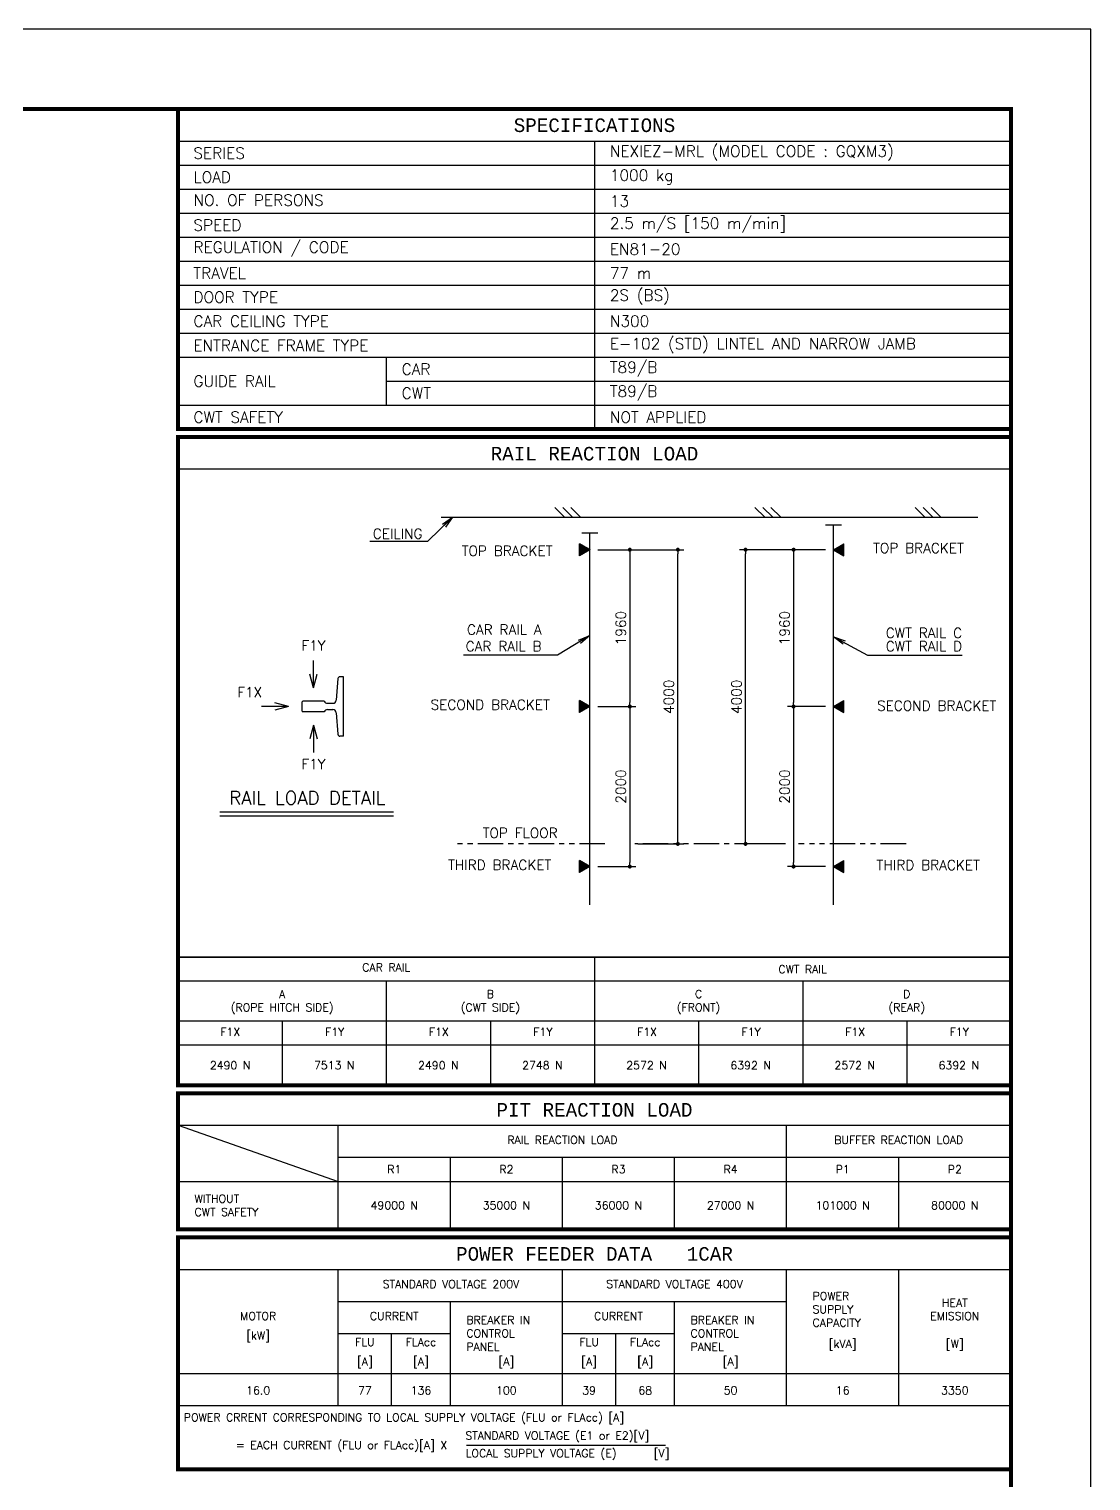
# Model space of a CAD drawing. Header units: millimetres. Extents: x -106996 to 276536, y -21995 to 37993.
# Drawn here: x -27630 to -21000, y -9072 to 0 of the extents above; entities that cross this region are included whole.
import ezdxf
from ezdxf.enums import TextEntityAlignment as Align

# ---------------------------------------------------------------- set-up
doc = ezdxf.new("R2010")
doc.units = ezdxf.units.MM
doc.header["$LTSCALE"] = 100
doc.linetypes.add('PHANTOM2', pattern=[31.75, 15.875, -3.175, 3.175, -3.175, 3.175, -3.175])
doc.layers.get('0').update_dxf_attribs({"color": 3})
for name, color, linetype in [('DIM', 2, 'Continuous'), ('FRAME', 5, 'Continuous'), ('OTHERS', 4, 'Continuous'), ('SPEC', 7, 'Continuous'), ('W-DASHED-LINE', 111, 'PHANTOM2')]:
    doc.layers.add(name, color=color, linetype=linetype)
doc.styles.get("Standard").update_dxf_attribs({"font": 'romans.shx', "bigfont": 'bigfont.shx'})
doc.styles.add('STYLE1', font='monos.ttf')
doc.dimstyles.new('1-50IN', dxfattribs={"dimscale": 25, "dimtxt": 2.5, "dimasz": 1, "dimexe": 1.5, "dimexo": 2, "dimgap": 1, "dimtad": 3, "dimdsep": 46, "dimtxsty": 'Standard', "dimblk1": 'DOT', "dimblk2": 'DOT', "dimsah": 1, "dimcen": 0.09, "dimclrd": 256, "dimclre": 256, "dimclrt": 256, "dimadec": 0, "dimazin": 0, "dimtfac": 1, "dimtmove": 0, "dimatfit": 3, "dimldrblk": 'DOT', "dimfxl": 0, "dimtolj": 1, "dimtzin": 0, "dimarcsym": 0})
doc.dimstyles.new('1-50IN-ARROW', dxfattribs={"dimscale": 25, "dimtxt": 2.5, "dimasz": 3, "dimexe": 1.5, "dimexo": 2, "dimgap": 1, "dimtad": 3, "dimdsep": 46, "dimtxsty": 'Standard', "dimblk1": 'OPEN', "dimblk2": 'OPEN', "dimsah": 1, "dimcen": 0.09, "dimclrd": 256, "dimclre": 256, "dimclrt": 256, "dimadec": 0, "dimazin": 0, "dimtfac": 1, "dimtmove": 0, "dimatfit": 3, "dimldrblk": 'OPEN', "dimfxl": 0, "dimtolj": 1, "dimtzin": 0, "dimarcsym": 0})
doc.dimstyles.new('BRACKET LOAD', dxfattribs={"dimscale": 25, "dimtxt": 2.5, "dimasz": 1, "dimexe": 1.5, "dimexo": 2, "dimgap": 1, "dimtad": 3, "dimlfac": 2, "dimdsep": 46, "dimtxsty": 'Standard', "dimblk1": 'DOT', "dimblk2": 'DOT', "dimsah": 1, "dimcen": 0.09, "dimclrd": 256, "dimclre": 256, "dimclrt": 256, "dimadec": 0, "dimazin": 0, "dimtfac": 1, "dimtmove": 0, "dimatfit": 3, "dimldrblk": 'DOT', "dimfxl": 0, "dimtolj": 1, "dimtzin": 0, "dimarcsym": 0})

# ---------------------------------------------------------------- blocks, each defined once
blk = doc.blocks.new('_OPEN')
at = {"color": 0, "linetype": 'ByBlock'}
for p, q in [((-1, 0.17), (0, 0)), ((0, 0), (-1, -0.17)), ((0, 0), (-1, 0))]:
    blk.add_line(p, q, dxfattribs=at)
blk = doc.blocks.new('_DOT')
at = {"color": 0, "linetype": 'ByBlock'}
blk.add_line((-0.5, 0), (-1, 0), dxfattribs=at)
at = {"color": 0, "linetype": 'ByBlock', "const_width": 0.5}
blk.add_lwpolyline([(-0.25, 0, 1), (0.25, 0, 1)], format="xyb", close=True, dxfattribs=at)
blk = doc.blocks.new('*D569')
at = {"layer": 'DEFPOINTS', "color": 0, "transparency": 16777216}
for p in [(-24129.3, -4233.3), (-24129.4, -5233.3), (-23879.3, -5233.3)]:
    blk.add_point(p, dxfattribs=at)
at = {"layer": 'DIM', "lineweight": -2, "transparency": 16777216}
for p, q in [((-24079.3, -4233.3), (-23841.8, -4233.3)), ((-23879.3, -4258.3), (-23879.3, -5208.3)), ((-24079.4, -5233.3), (-23841.8, -5233.3))]:
    blk.add_line(p, q, dxfattribs=at)
at = {"layer": 'DIM', "lineweight": -2, "transparency": 16777216, "xscale": 25, "yscale": 25, "zscale": 25}
for p, rotation in [((-23879.3, -4233.3), 90), ((-23879.3, -5233.3), 270)]:
    blk.add_blockref('_DOT', p, dxfattribs=dict(at, rotation=rotation))
at = {"layer": 'DIM', "transparency": 16777216, "insert": (-23935.6, -4733.3), "char_height": 62.5, "attachment_point": 5, "rotation": 90}
blk.add_mtext('\\A1;2000', dxfattribs=at)
blk = doc.blocks.new('*D570')
at = {"layer": 'DEFPOINTS', "color": 0, "transparency": 16777216}
for p in [(-22606.7, -4233.3), (-22856.7, -5233.3), (-22606.7, -5233.3)]:
    blk.add_point(p, dxfattribs=at)
at = {"layer": 'DIM', "lineweight": -2, "transparency": 16777216}
for p, q in [((-22656.7, -4233.3), (-22894.2, -4233.3)), ((-22856.7, -4258.3), (-22856.7, -5208.3)), ((-22656.7, -5233.3), (-22894.2, -5233.3))]:
    blk.add_line(p, q, dxfattribs=at)
at = {"layer": 'DIM', "lineweight": -2, "transparency": 16777216, "xscale": 25, "yscale": 25, "zscale": 25}
for p, rotation in [((-22856.7, -4233.3), 90), ((-22856.7, -5233.3), 270)]:
    blk.add_blockref('_DOT', p, dxfattribs=dict(at, rotation=rotation))
at = {"layer": 'DIM', "transparency": 16777216, "insert": (-22913, -4733.3), "char_height": 62.5, "attachment_point": 5, "rotation": 90}
blk.add_mtext('\\A1;2000', dxfattribs=at)
blk = doc.blocks.new('*D571')
at = {"layer": 'DEFPOINTS', "color": 0, "transparency": 16777216}
for p in [(-24129.3, -3253.3), (-24129.3, -4233.3), (-23879.3, -4233.3)]:
    blk.add_point(p, dxfattribs=at)
at = {"layer": 'DIM', "lineweight": -2, "transparency": 16777216}
for p, q in [((-24079.3, -3253.3), (-23841.8, -3253.3)), ((-23879.3, -3278.3), (-23879.3, -4208.3)), ((-24079.3, -4233.3), (-23841.8, -4233.3))]:
    blk.add_line(p, q, dxfattribs=at)
at = {"layer": 'DIM', "lineweight": -2, "transparency": 16777216, "xscale": 25, "yscale": 25, "zscale": 25}
for p, rotation in [((-23879.3, -3253.3), 90), ((-23879.3, -4233.3), 270)]:
    blk.add_blockref('_DOT', p, dxfattribs=dict(at, rotation=rotation))
at = {"layer": 'DIM', "transparency": 16777216, "insert": (-23935.5, -3743.3), "char_height": 62.5, "attachment_point": 5, "rotation": 90}
blk.add_mtext('\\A1;1960', dxfattribs=at)
blk = doc.blocks.new('*D572')
at = {"layer": 'DEFPOINTS', "color": 0, "transparency": 16777216}
for p in [(-22606.7, -3253.3), (-22856.7, -4233.3), (-22606.7, -4233.3)]:
    blk.add_point(p, dxfattribs=at)
at = {"layer": 'DIM', "lineweight": -2, "transparency": 16777216}
for p, q in [((-22656.7, -3253.3), (-22894.2, -3253.3)), ((-22856.7, -3278.3), (-22856.7, -4208.3)), ((-22656.7, -4233.3), (-22894.2, -4233.3))]:
    blk.add_line(p, q, dxfattribs=at)
at = {"layer": 'DIM', "lineweight": -2, "transparency": 16777216, "xscale": 25, "yscale": 25, "zscale": 25}
for p, rotation in [((-22856.7, -3253.3), 90), ((-22856.7, -4233.3), 270)]:
    blk.add_blockref('_DOT', p, dxfattribs=dict(at, rotation=rotation))
at = {"layer": 'DIM', "transparency": 16777216, "insert": (-22913, -3743.3), "char_height": 62.5, "attachment_point": 5, "rotation": 90}
blk.add_mtext('\\A1;1960', dxfattribs=at)
blk = doc.blocks.new('*D567')
at = {"layer": 'DEFPOINTS', "color": 0, "transparency": 16777216}
for p in [(-24129.3, -3253.3), (-23579.3, -3253.3), (-23879.3, -5091.7)]:
    blk.add_point(p, dxfattribs=at)
at = {"layer": 'DIM', "lineweight": -2, "transparency": 16777216}
for p, q in [((-24079.3, -3253.3), (-23541.8, -3253.3)), ((-23579.3, -5066.7), (-23579.3, -3278.3)), ((-23829.3, -5091.7), (-23541.8, -5091.7))]:
    blk.add_line(p, q, dxfattribs=at)
at = {"layer": 'DIM', "lineweight": -2, "transparency": 16777216, "xscale": 25, "yscale": 25, "zscale": 25}
for p, rotation in [((-23579.3, -3253.3), 90), ((-23579.3, -5091.7), 270)]:
    blk.add_blockref('_DOT', p, dxfattribs=dict(at, rotation=rotation))
at = {"layer": 'DIM', "transparency": 16777216, "insert": (-23635.6, -4172.5), "char_height": 62.5, "attachment_point": 5, "rotation": 90}
blk.add_mtext('\\A1;4000', dxfattribs=at)
blk = doc.blocks.new('*D568')
at = {"layer": 'DEFPOINTS', "color": 0, "transparency": 16777216}
for p in [(-23156.7, -3253.3), (-22606.7, -3253.3), (-22856.7, -5091.7)]:
    blk.add_point(p, dxfattribs=at)
at = {"layer": 'DIM', "lineweight": -2, "transparency": 16777216}
for p, q in [((-22656.7, -3253.3), (-23194.2, -3253.3)), ((-23156.7, -5066.7), (-23156.7, -3278.3)), ((-22906.7, -5091.7), (-23194.2, -5091.7))]:
    blk.add_line(p, q, dxfattribs=at)
at = {"layer": 'DIM', "lineweight": -2, "transparency": 16777216, "xscale": 25, "yscale": 25, "zscale": 25}
for p, rotation in [((-23156.7, -3253.3), 90), ((-23156.7, -5091.7), 270)]:
    blk.add_blockref('_DOT', p, dxfattribs=dict(at, rotation=rotation))
at = {"layer": 'DIM', "transparency": 16777216, "insert": (-23213, -4172.5), "char_height": 62.5, "attachment_point": 5, "rotation": 90}
blk.add_mtext('\\A1;4000', dxfattribs=at)

msp = doc.modelspace()

# ---------------------------------------------------------------- hatches: boundary and pattern name
at = {"layer": 'OTHERS'}
h = msp.add_hatch(dxfattribs=at)
h.set_pattern_fill('ANSI31', color=256, style=0)
h.set_pattern_definition([(135, (-4736.05888, -15261.83334), (0.08838834765, 0.08838834765), [])])
h.paths.add_polyline_path([(-24193.9482182, -3216.0314918), (-24129.3395257, -3253.3333378), (-24193.9482182, -3290.6351838)])
h = msp.add_hatch(dxfattribs=at)
h.set_pattern_fill('ANSI31', color=256, style=0)
h.set_pattern_definition([(135, (-4213.43894, -15261.83335), (0.08838834765, 0.08838834765), [])])
h.paths.add_polyline_path([(-22542.1108959, -3216.0315061), (-22542.1108959, -3290.6351981), (-22606.7195883, -3253.3333521)])
h = msp.add_hatch(dxfattribs=at)
h.set_pattern_fill('ANSI31', color=256, style=0)
h.set_pattern_definition([(135, (-4736.05888, -16241.83334), (0.08838834765, 0.08838834765), [])])
h.paths.add_polyline_path([(-24193.9482182, -4196.0314918), (-24129.3395257, -4233.3333378), (-24193.9482182, -4270.6351838)])
h = msp.add_hatch(dxfattribs=at)
h.set_pattern_fill('ANSI31', color=256, style=0)
h.set_pattern_definition([(135, (-4213.43894, -16241.83335), (0.08838834765, 0.08838834765), [])])
h.paths.add_polyline_path([(-22542.1108959, -4196.0315028), (-22542.1108959, -4270.6351948), (-22606.7195883, -4233.3333488)])
h = msp.add_hatch(dxfattribs=at)
h.set_pattern_fill('ANSI31', color=256, style=0)
h.set_pattern_definition([(135, (-4736.05888, -17241.83334), (0.08838834765, 0.08838834765), [])])
h.paths.add_polyline_path([(-24193.9482182, -5196.0314915), (-24129.3395257, -5233.3333375), (-24193.9482182, -5270.6351835)])
h = msp.add_hatch(dxfattribs=at)
h.set_pattern_fill('ANSI31', color=256, style=0)
h.set_pattern_definition([(135, (-4213.43894, -17241.83335), (0.08838834765, 0.08838834765), [])])
h.paths.add_polyline_path([(-22542.1108959, -5196.0315024), (-22542.1108959, -5270.6351944), (-22606.7195883, -5233.3333484)])

# ---------------------------------------------------------------- linework, layer by layer
for p, q in [((-26700.0000196, -500), (-21500.0000196, -500)), ((-26700.0000196, -500), (-26700.0000196, -2500)), ((-26700.0000196, -700), (-21500.0000196, -700)), ((-24100.0000196, -700), (-24100.0000196, -2500)), ((-24100.0000196, -700), (-24100.0000196, -2500)), ((-26700.0000196, -850), (-21500.0000196, -850)), ((-26700.0000196, -1000), (-21500.0000196, -1000)), ((-26700.0000196, -1150), (-21500.0000196, -1150)), ((-26700.0000196, -1300), (-21500.0000196, -1300)), ((-26700.0000196, -1450), (-21500.0000196, -1450)), ((-26700.0000196, -1600), (-21500.0000196, -1600)), ((-26700.0000196, -1750), (-21500.0000196, -1750)), ((-26700.0000196, -1900), (-21500.0000196, -1900)), ((-26700.0000196, -2050), (-21500.0000196, -2050)), ((-25400.0000196, -2050), (-25400.0000196, -2350)), ((-25400.0000196, -2200), (-21500.0000196, -2200)), ((-26700.0000196, -2350), (-21500.0000196, -2350)), ((-26700.0000196, -2550), (-21500.0000196, -2550)), ((-21500.0000196, -2550), (-26700.0000196, -2550)), ((-26700.0000196, -2550), (-21500.0000196, -2550)), ((-26699.9999441, -2550), (-26699.9999441, -5050)), ((-23716.6666863, -2550), (-21500.0000196, -2550)), ((-21500.0001594, -5050), (-21500.0001594, -2550)), ((-21500.0002349, -2750), (-26700.0000196, -2750)), ((-26699.9999441, -6600), (-26699.9999441, -5050)), ((-21500.0001594, -5050), (-21500.0001594, -6600)), ((-21500.0002349, -5800), (-26700.0000196, -5800)), ((-26700.0000196, -5800), (-21500.0002349, -5800)), ((-21500.0002349, -5800), (-26700.0000196, -5800)), ((-26700.0000196, -5800), (-21500.0002349, -5800)), ((-21500.0001594, -5800), (-26699.9999441, -5800)), ((-26699.9999441, -5800), (-21500.0001594, -5800)), ((-21500.0001594, -5800), (-26699.9999441, -5800)), ((-26699.9999441, -5800), (-21500.0001594, -5800)), ((-24099.9999441, -5800), (-24099.9999441, -6600)), ((-21500.0001594, -5950), (-26699.9999441, -5950)), ((-25399.9999441, -5950), (-25399.9999441, -6600)), ((-22799.9999441, -5950), (-22799.9999441, -6600)), ((-21500.0001594, -6200), (-26699.9999441, -6200)), ((-26049.9999441, -6200), (-26049.9999441, -6600)), ((-24749.9999441, -6200), (-24749.9999441, -6600)), ((-23449.9999441, -6200), (-23449.9999441, -6600)), ((-22149.9999441, -6200), (-22149.9999441, -6600)), ((-21500.0001594, -6350), (-26699.9999441, -6350)), ((-21500.0001594, -6350), (-26699.9999441, -6350)), ((-21500.0001594, -6600), (-26700.0000196, -6600)), ((-21500.0001594, -6650), (-26700.0000196, -6650)), ((-26700.0000174, -6850), (-25700.0000174, -7200)), ((-26699.9999419, -6850), (-21500.0000174, -6850)), ((-26699.9999419, -7500), (-26699.9999419, -6850)), ((-25699.9999419, -7500), (-25700.0000174, -6850)), ((-22899.9998654, -7500.0000009), (-22899.9999409, -6850.0000009)), ((-25700.0000174, -7050), (-21500.0001572, -7050)), ((-24999.9998628, -7500), (-24999.9999383, -7050)), ((-24299.9998628, -7500.0000035), (-24299.9999383, -7050.0000035)), ((-23599.9998628, -7500.0000022), (-23599.9999383, -7050.0000022)), ((-22199.9998628, -7500), (-22199.9999383, -7050)), ((-26700.0000174, -7200), (-21500.0000174, -7200)), ((-26699.9999419, -7500), (-21500.0001572, -7500)), ((-21499.9997812, -7550), (-26699.9998098, -7550)), ((-26699.9998098, -9000), (-26699.9998098, -7550)), ((-26700.0001495, -7750), (-21500.000074, -7750)), ((-25699.9995432, -8600), (-25699.9997117, -7749.9999709)), ((-24299.9994641, -8600), (-24299.9994806, -7749.999962)), ((-22899.9994667, -8600), (-22899.9994832, -7749.999864)), ((-22199.9998463, -8600), (-22199.9998628, -7749.999932)), ((-25699.9997411, -7950), (-24299.9995126, -7950)), ((-24999.9999858, -8600), (-25000.0002666, -7950)), ((-24299.9995126, -7950), (-22899.9995152, -7950)), ((-23599.9999836, -8600), (-23600.0002576, -7950)), ((-25699.9996468, -8150), (-25000.0002452, -8150)), ((-25366.6666259, -8600), (-25366.6668927, -8150)), ((-24299.9994312, -8150), (-23600.0002354, -8150)), ((-23966.666626, -8600), (-23966.6668931, -8150)), ((-26699.999937, -8400), (-21499.9998238, -8400)), ((-26700.0000261, -8600), (-21499.9999129, -8600)), ((-26700.0000895, -9000), (-21500.0000251, -9000)), ((-26699.9998098, -9000), (-21500.0000251, -9000)), ((-21500.0000251, -9000), (-26699.9998098, -9000)), ((-26699.9998098, -9000), (-21500.0000251, -9000)), ((-24016.6666917, -9000), (-21500.0000251, -9000))]:
    msp.add_line(p, q)
at = {"const_width": 25}
for points in [[(-26700.0000196, -500), (-21500.0000196, -500), (-21500.0000196, -2500), (-26700.0000196, -2500)], [(-26700.0000196, -6600), (-21500.0001594, -6600), (-21500.0001594, -2550), (-26700.0000196, -2550)], [(-26700.0000196, -6650), (-21500.0001594, -6650), (-21500.0001572, -7500), (-26700.0000174, -7500)], [(-26699.9997265, -7550), (-21500.0000174, -7550), (-21500.0001006, -9000), (-26699.9998098, -9000)]]:
    msp.add_lwpolyline(points, close=True, dxfattribs=at)
at = {"layer": 'DEFPOINTS'}
msp.add_lwpolyline([(-42000.0000196, -15000), (-21000.0000196, -15000), (-21000.0000196, 0), (-42000.0000196, 0)], close=True, dxfattribs=at)
at = {"layer": 'DIM'}
for p, q in [((-25854.5222892, -4116.5806281), (-25854.5222892, -3946.467477)), ((-25854.5222892, -4116.5806281), (-25877.3786722, -4031.2794454)), ((-25854.5222892, -4116.5806281), (-25831.6659061, -4031.2794454)), ((-26009.5232759, -4233.1223661), (-26179.636427, -4233.1223661)), ((-26009.5232759, -4233.1223661), (-26094.8244586, -4210.2659831)), ((-26009.5232759, -4233.1223661), (-26094.8244586, -4255.9787492)), ((-25854.6472892, -4349.4141041), (-25877.5036722, -4434.7152869)), ((-25854.6472892, -4349.4141041), (-25831.7909061, -4434.7152869)), ((-25854.6472892, -4349.4141041), (-25854.6472892, -4519.5272553)), ((-26438.9520579, -4891.6633537), (-25355.6187245, -4891.6633537)), ((-26438.9520579, -4916.6633537), (-25355.6187245, -4916.6633537))]:
    msp.add_line(p, q, dxfattribs=at)
at = {"layer": 'DIM', "const_width": 4.1666667}
for points in [[(-25854.5222892, -4116.5806281), (-25854.5222892, -3946.467477)], [(-25854.5222892, -4116.5806281), (-25877.3786722, -4031.2794454)], [(-25854.5222892, -4116.5806281), (-25831.6659061, -4031.2794454)], [(-26009.5232759, -4233.1223661), (-26179.636427, -4233.1223661)], [(-26009.5232759, -4233.1223661), (-26094.8244586, -4210.2659831)], [(-26009.5232759, -4233.1223661), (-26094.8244586, -4255.9787492)], [(-25854.6472892, -4349.4141041), (-25877.5036722, -4434.7152869)], [(-25854.6472892, -4349.4141041), (-25854.6472892, -4519.5272553)], [(-25854.6472892, -4349.4141041), (-25831.7909061, -4434.7152869)]]:
    msp.add_lwpolyline(points, dxfattribs=at)
at = {"layer": 'FRAME', "const_width": 25}
msp.add_lwpolyline([(-41500.0000196, -14500), (-21500.0000196, -14500), (-21500.0000196, -500), (-41500.0000196, -500)], close=True, dxfattribs=at)
at = {"layer": 'OTHERS'}
for p, q in [((-24348.2133525, -2989), (-24287.2133525, -3050)), ((-24298.2133525, -2989), (-24237.2133525, -3050)), ((-24248.2133525, -2989), (-24187.2133525, -3050)), ((-23098.2133525, -2989), (-23037.2133525, -3050)), ((-23048.2133525, -2989), (-22987.2133525, -3050)), ((-22998.2133525, -2989), (-22937.2133525, -3050)), ((-22098.2133525, -2989), (-22037.2133525, -3050)), ((-22048.2133525, -2989), (-21987.2133525, -3050)), ((-21998.2133525, -2989), (-21937.2133525, -3050)), ((-25056.7195975, -3050), (-21706.7195975, -3050)), ((-24079.3395539, -3150), (-24179.3395539, -3150)), ((-24129.3395539, -5472.8333561), (-24129.3395539, -3150.0000207)), ((-22556.7195975, -3100), (-22656.7195975, -3100)), ((-22606.7195975, -5472.8333561), (-22606.7195975, -3100)), ((-24129.3395257, -3253.3333378), (-24193.9482182, -3216.0314918)), ((-24193.9482182, -3290.6351838), (-24193.9482182, -3216.0314918)), ((-24129.3395257, -3253.3333378), (-24193.9482182, -3290.6351838)), ((-22606.7195883, -3253.3333521), (-22542.1108959, -3216.0315061)), ((-22606.7195883, -3253.3333521), (-22542.1108959, -3290.6351981)), ((-22542.1108959, -3290.6351981), (-22542.1108959, -3216.0315061)), ((-25702.0894629, -4059.1086607), (-25712.6078188, -4193.9922827)), ((-25667.857723, -4047.5803027), (-25689.6261029, -4047.5803027)), ((-25667.857723, -4418.4137629), (-25667.857723, -4047.5803027)), ((-25926.1899425, -4204.080637), (-25922.0232669, -4199.9139615)), ((-25926.1899425, -4262.1640952), (-25926.1899425, -4204.080637)), ((-25926.1899425, -4262.1640952), (-25922.2732669, -4266.0807708)), ((-25787.0213114, -4199.9139615), (-25922.0232669, -4199.9139615)), ((-25767.5079363, -4213.2056571), (-25733.3795299, -4213.2056571)), ((-25767.5079363, -4252.7890752), (-25733.3795299, -4252.7890752)), ((-24129.3395257, -4233.3333378), (-24193.9482182, -4196.0314918)), ((-24193.9482182, -4270.6351838), (-24193.9482182, -4196.0314918)), ((-24129.3395257, -4233.3333378), (-24193.9482182, -4270.6351838)), ((-22606.7195883, -4233.3333488), (-22542.1108959, -4196.0315028)), ((-22606.7195883, -4233.3333488), (-22542.1108959, -4270.6351948)), ((-22542.1108959, -4270.6351948), (-22542.1108959, -4196.0315028)), ((-25787.0213114, -4266.0807708), (-25922.2732669, -4266.0807708)), ((-25712.6078188, -4272.0024496), (-25702.0894629, -4406.8857383)), ((-25667.857723, -4418.4137629), (-25689.6261029, -4418.4137629)), ((-24129.3395257, -5233.3333375), (-24193.9482182, -5196.0314915)), ((-24193.9482182, -5270.6351835), (-24193.9482182, -5196.0314915)), ((-24129.3395257, -5233.3333375), (-24193.9482182, -5270.6351835)), ((-22606.7195883, -5233.3333484), (-22542.1108959, -5196.0315024)), ((-22606.7195883, -5233.3333484), (-22542.1108959, -5270.6351944)), ((-22542.1108959, -5270.6351944), (-22542.1108959, -5196.0315024))]:
    msp.add_line(p, q, dxfattribs=at)
for centre, radius, start, end in [((-25689.6261029, -4060.0803294), 12.5000268, 90, 175.5407000002), ((-25767.7576245, -4192.599388), 20.6077818, 200.7898927245, 270.6942248546), ((-25767.7576245, -4273.3953442), 20.6077818, 89.3057751454, 159.2101072755), ((-25733.3795299, -4192.3722792), 20.8333779, 270, 355.5405999993), ((-25733.3795299, -4273.6224531), 20.8333779, 4.4593199998, 90), ((-25689.6261029, -4405.9139028), 12.5000268, 184.4592999998, 270)]:
    msp.add_arc(centre, radius, start, end, dxfattribs=at)
at = {"layer": 'SPEC'}
msp.add_line((-24898.7980943, -8848.1704025), (-23657.1607284, -8848.1704025), dxfattribs=at)
at = {"layer": 'W-DASHED-LINE', "ltscale": 0.1}
for p, q in [((-24034.9239582, -5091.6633537), (-24954.547215, -5091.6633537)), ((-23003.9809248, -5091.6633537), (-23848.0000959, -5091.6633537)), ((-22154.7544712, -5091.6633537), (-22825.6250304, -5091.6633537))]:
    msp.add_line(p, q, dxfattribs=at)

# ---------------------------------------------------------------- texts
at = {"layer": 'DIM'}
for s, p in [('TOP BRACKET', (-24929.8337969, -3291.654748)), ('TOP FLOOR', (-24798.5287977, -5054.1401733))]:
    msp.add_text(s, height=62.5, dxfattribs=at).set_placement(p)
for s, p in [('TOP BRACKET', (-21793.0696249, -3292.7777925)), ('SECOND BRACKET', (-21590.7677897, -4278.0733999)), ('THIRD BRACKET', (-21693.0752548, -5273.5879744))]:
    msp.add_text(s, height=62.5, dxfattribs=at).set_placement(p, align=Align.BOTTOM_RIGHT)
for s, p in [('F1Y', (-25854.5222892, -3902.717477)), ('F1X', (-26252.4644648, -4194.1135435)), ('F1Y', (-25854.6472892, -4642.443922))]:
    msp.add_text(s, height=62.5, dxfattribs=at).set_placement(p, align=Align.BOTTOM_CENTER)
for s, p in [('SECOND BRACKET', (-25123.2881357, -4271.6255229)), ('THIRD BRACKET', (-25014.8784679, -5273.11109))]:
    msp.add_text(s, height=62.5, dxfattribs=at).set_placement(p, align=Align.BOTTOM_LEFT)
msp.add_text('RAIL LOAD DETAIL', height=83.333333333, rotation=0.0000025046, dxfattribs=at).set_placement((-25893.1187245, -4870.8300204), align=Align.BOTTOM_CENTER)
at = {"layer": 'DIM', "char_height": 62.5}
for s, insert, attachment_point in [('CEILING', (-25484.1594462, -3184.6666667), 7), ('\\A1;CAR RAIL A\\P{\\A0;CAR RAIL B}', (-24430.0310387, -3887.8179056), 9)]:
    msp.add_mtext(s, dxfattribs=dict(at, insert=insert, attachment_point=attachment_point))
at = {"layer": 'DIM', "insert": (-21804.3569471, -3887.8179056), "char_height": 62.5, "attachment_point": 9, "line_spacing_factor": 0.8}
msp.add_mtext('CWT RAIL C\\PCWT RAIL D', dxfattribs=at)
at = {"layer": 'SPEC', "style": 'STYLE1'}
for s, p in [('RAIL REACTION LOAD', (-24100.0000486, -2721.351019)), ('PIT REACTION LOAD', (-24100.0000484, -6821.351019)), ('POWER FEEDER DATA   1CAR', (-24099.99987, -7721.351019))]:
    msp.add_text(s, height=85, rotation=0.0000025046, dxfattribs=at).set_placement(p, align=Align.BOTTOM_CENTER)
at = {"layer": 'SPEC'}
for s, p in [('CAR RAIL', (-25399.9999441, -5903.0952381)), ('F1X', (-26374.201202, -6306.0377358)), ('F1Y', (-25721.9999441, -6306.6666667)), ('F1X', (-25071.9999441, -6306.6666667)), ('F1Y', (-24421.9999441, -6306.6666667)), ('F1X', (-23771.9999441, -6306.6666667)), ('F1Y', (-23121.9999441, -6306.6666667)), ('F1X', (-22471.9999441, -6306.6666667)), ('F1Y', (-21822.0001594, -6306.6666667)), ('STANDARD VOLTAGE 200V', (-24996.0800022, -7882.2266109)), ('STANDARD VOLTAGE 400V', (-23599.9994979, -7881.6666667)), ('MOTOR', (-26199.9996924, -8081.6666667)), ('CURRENT', (-25349.9999567, -8081.6666667)), ('CURRENT', (-23949.999874, -8081.6666667)), ('[kW]', (-26199.9997919, -8203.0952381)), ('FLU', (-25533.3332255, -8244.1666172)), ('FLAcc', (-25183.3335319, -8244.1666172)), ('FLU', (-24133.3330516, -8244.1666172)), ('FLAcc', (-23783.333358, -8244.1666172)), ('[kVA]', (-22549.9998545, -8255.7619043)), ('[W]', (-21849.9998545, -8255.7619046)), ('[A]', (-25533.3332007, -8365.5951887)), ('[A]', (-25183.3334454, -8365.5951887)), ('[A]', (-24649.9998241, -8365.5952347)), ('[A]', (-24133.3330268, -8365.5951887)), ('[A]', (-23783.3332715, -8365.5951887)), ('[A]', (-23250.0004549, -8365.5946445))]:
    msp.add_text(s, height=50, dxfattribs=at).set_placement(p, align=Align.BOTTOM_CENTER)
for s, p in [('RAIL REACTION LOAD', (-24299.9999395, -6981.6666667)), ('BUFFER REACTION LOAD', (-22200.0000484, -6981.6666667))]:
    msp.add_text(s, height=50, rotation=0.0000025038, dxfattribs=at).set_placement(p, align=Align.BOTTOM_CENTER)
for s, p in [('POWER CRRENT CORRESPONDING TO LOCAL SUPPLY VOLTAGE (FLU or FLAcc) [A]', (-26664.254643, -8699.6781651)), ('STANDARD VOLTAGE (E1 or E2)[V]', (-24906.1736402, -8813.7666128)), ('= EACH CURRENT (FLU or FLAcc)[A] X ', (-26339.3098071, -8872.7009899)), ('LOCAL SUPPLY VOLTAGE (E)    [V]', (-24904.4573139, -8924.133215))]:
    msp.add_text(s, height=50, dxfattribs=at).set_placement(p)
at = {"layer": 'SPEC', "insert": (-24100.0000176, -644.7698524), "char_height": 85, "attachment_point": 8, "rotation": 0.0000025045, "style": 'STYLE1'}
msp.add_mtext('SPECIFICATIONS', dxfattribs=at)
at = {"layer": 'SPEC'}
for s, insert, char_height, attachment_point in [('  NEXIEZ-MRL (MODEL CODE : GQXM{\\Fromans,bigfont|c162;3})', (-24100.0000196, -775), 70, 4), ('  SERIES', (-26700.0000196, -775), 70, 4), ('  LOAD', (-26700.0000196, -925), 70, 4), ('  10{\\Fromans,bigfont|c162;0}0 kg', (-24100.0000196, -925), 70, 4), ('  NO. OF PERSONS', (-26700.0000196, -1069.7066667), 70, 4), ('  1{\\Fromans,bigfont|c162;3}', (-24100.0000196, -1075), 70, 4), ('  2.5 m/S [150 m/min]', (-24100.0000196, -1225), 70, 4), ('  SPEED', (-26700.0000196, -1225), 70, 4), ('  REGULATION / CODE', (-26700.0000196, -1375), 70, 4), ('  EN81-{\\Fromans,bigfont|c162;20}', (-24100.0000196, -1375), 70, 4), ('  TRAVEL', (-26700.0000196, -1525), 70, 4), ('  77 m', (-24100.0000196, -1525), 70, 4), ('  2S (BS)', (-24100.0000196, -1675), 70, 4), ('  DOOR TYPE', (-26700.0000196, -1675), 70, 4), ('  CAR CEILING TYPE', (-26700.0000196, -1825), 70, 4), ('  N300', (-24100.0000196, -1825), 70, 4), ('  ENTRANCE FRAME TYPE', (-26700.0000196, -1977.6666667), 70, 4), ('  E-102 (STD) LINTEL AND NARROW JAMB', (-24100.0000196, -1977.6666667), 70, 4), ('  T89/B', (-24100.0000196, -2125), 70, 4), ('  GUIDE RAIL', (-26700.0000196, -2200), 70, 4), ('  CAR', (-25400.0000196, -2125), 70, 4), ('  CWT', (-25400.0000196, -2275), 70, 4), ('  T89/B', (-24100.0000196, -2275), 70, 4), ('  CWT SAFETY', (-26700.0000196, -2425), 70, 4), ('  NOT APPLIED', (-24100.0000196, -2425), 70, 4), ('CWT RAIL', (-22800.0000219, -5875.0000127), 50, 5), ('2490 N', (-26375.0000196, -6475), 50, 5), ('7513 N', (-25725.0000196, -6475), 50, 5), ('2490 N', (-25075.0000196, -6475), 50, 5), ('2748 N', (-24425.0000196, -6475), 50, 5), ('2572 N', (-23775.0000196, -6475), 50, 5), ('6392 N', (-23125.0000196, -6475), 50, 5), ('2572 N', (-22475.0000196, -6475), 50, 5), ('6392 N', (-21825.0000196, -6475), 50, 5), ('   WITHOUT\\P   CWT SAFETY', (-26700.0002196, -7416.6667), 50, 7), ('49000 N', (-25350.0000196, -7350), 50, 5), ('35000 N', (-24650.0000196, -7350), 50, 5), ('36000 N', (-23950.0000196, -7350), 50, 5), ('27000 N', (-23250.0000196, -7350), 50, 5), ('101000 N', (-22550.0000196, -7350), 50, 5), ('80000 N', (-21850.0000196, -7350), 50, 5), ('POWER\\PSUPPLY\\PCAPACITY', (-22738.0952213, -8108.3333333), 50, 7), ('HEAT\\PEMISSION', (-21849.9999373, -8066.6666667), 50, 8), ('BREAKER IN \\PCONTROL\\PPANEL', (-24900.0001802, -8258.3333333), 50, 7), ('BREAKER IN \\PCONTROL\\PPANEL', (-23500.000811, -8258.3327431), 50, 7), ('16.0', (-26200.0000196, -8531.6667), 50, 8), ('77', (-25533.3330196, -8531.6667), 50, 8), ('136', (-25183.3332196, -8531.6667), 50, 8), ('100', (-24650.0000196, -8531.6667), 50, 8), ('39', (-24133.3330196, -8531.6667), 50, 8), ('68', (-23783.3332196, -8531.6667), 50, 8), ('50', (-23250.0000196, -8531.6667), 50, 8), ('16', (-22550.0000196, -8531.6667), 50, 8), ('3350', (-21850.0000196, -8531.6667), 50, 8)]:
    msp.add_mtext(s, dxfattribs=dict(at, insert=insert, char_height=char_height, attachment_point=attachment_point))
at = {"layer": 'SPEC', "char_height": 50, "attachment_point": 8, "rotation": 0.0000025044}
for s, insert in [('A\\P(ROPE HITCH SIDE)', (-26049.9999406, -6154.7619048)), ('B\\P(CWT SIDE)', (-24749.9999406, -6154.7619048)), ('C\\P(FRONT)', (-23449.9999944, -6154.7619048)), ('D\\P(REAR)', (-22150.0000483, -6154.7619048)), ('R1', (-25349.9999362, -7150)), ('R2', (-24649.9999362, -7150)), ('R3', (-23949.9999362, -7150)), ('R4', (-23249.9999362, -7150)), ('P1', (-22549.9999363, -7150)), ('P2', (-21849.9999362, -7150))]:
    msp.add_mtext(s, dxfattribs=dict(at, insert=insert))

# ---------------------------------------------------------------- dimensions: what is measured, and where the dimension line sits
at = {"layer": 'DIM'}
for base, p1, p2, picture, middle in [((-23579.3396196, -3253.333), (-23879.3396196, -5091.6634), (-24129.3396196, -3253.333), '*D567', (-23579.3396196, -4172.4982)), ((-23156.7195196, -3253.3333), (-22856.7195196, -5091.664), (-22606.7196196, -3253.3333), '*D568', (-23156.7195196, -4172.49865))]:
    dim = msp.add_linear_dim(base=base, p1=p1, p2=p2, angle=90, text='4000', dimstyle='1-50IN', override={"dimpost": '\\X'}, dxfattribs=at)
    dim.commit()
    dim.dimension.update_dxf_attribs({"geometry": picture, "text_midpoint": middle, "dimtype": 160})
for base, p1, p2, override, picture, middle in [((-23879.2624947, -4233.3333541), (-24129.2624555, -3253.3333225), (-24129.3395539, -4233.3333541), {"dimscale": 25, "dimlfac": 2, "dimpost": '\\X'}, '*D571', (-23935.5124947, -3743.3333383)), ((-22856.7195975, -4233.3333541), (-22606.7195975, -3253.3333574), (-22606.7195975, -4233.3333541), {"dimlfac": 2, "dimpost": '\\X'}, '*D572', (-22912.9695975, -3743.3333557)), ((-23879.3395931, -5233.3333528), (-24129.3395539, -4233.3333216), (-24129.4166522, -5233.3333528), {"dimlfac": 2, "dimpost": '\\X'}, '*D569', (-23935.5895931, -4733.3333372)), ((-22856.7195975, -5233.3333431), (-22606.7195975, -4233.3333541), (-22606.7195975, -5233.3333431), {"dimlfac": 2, "dimpost": '\\X'}, '*D570', (-22912.9695975, -4733.3333486))]:
    dim = msp.add_linear_dim(base=base, p1=p1, p2=p2, angle=90, dimstyle='BRACKET LOAD', override=override, dxfattribs=at)
    dim.commit()
    dim.dimension.update_dxf_attribs({"geometry": picture, "text_midpoint": middle})

# ---------------------------------------------------------------- leaders
msp.add_leader([(-24985.6670526, -3050), (-25141.6670526, -3203), (-25502.6670526, -3203)], dimstyle='1-50IN-ARROW', dxfattribs=at)
at = {"layer": 'DIM', "annotation_type": 0, "has_hookline": 1}
for points, hookline_direction, text_width in [([(-24129.3395849, -3789.5000224), (-24330.0310387, -3912.8179056), (-24405.0310387, -3912.8179056)], 1, 488.6904762), ([(-22606.7195975, -3797.1666897), (-22396.0236138, -3912.8179056), (-22321.0236138, -3912.8179056)], 0, 491.6666667)]:
    msp.add_leader(points, dimstyle='1-50IN-ARROW', dxfattribs=dict(at, hookline_direction=hookline_direction, text_width=text_width))

doc.saveas('drawing.dxf')
